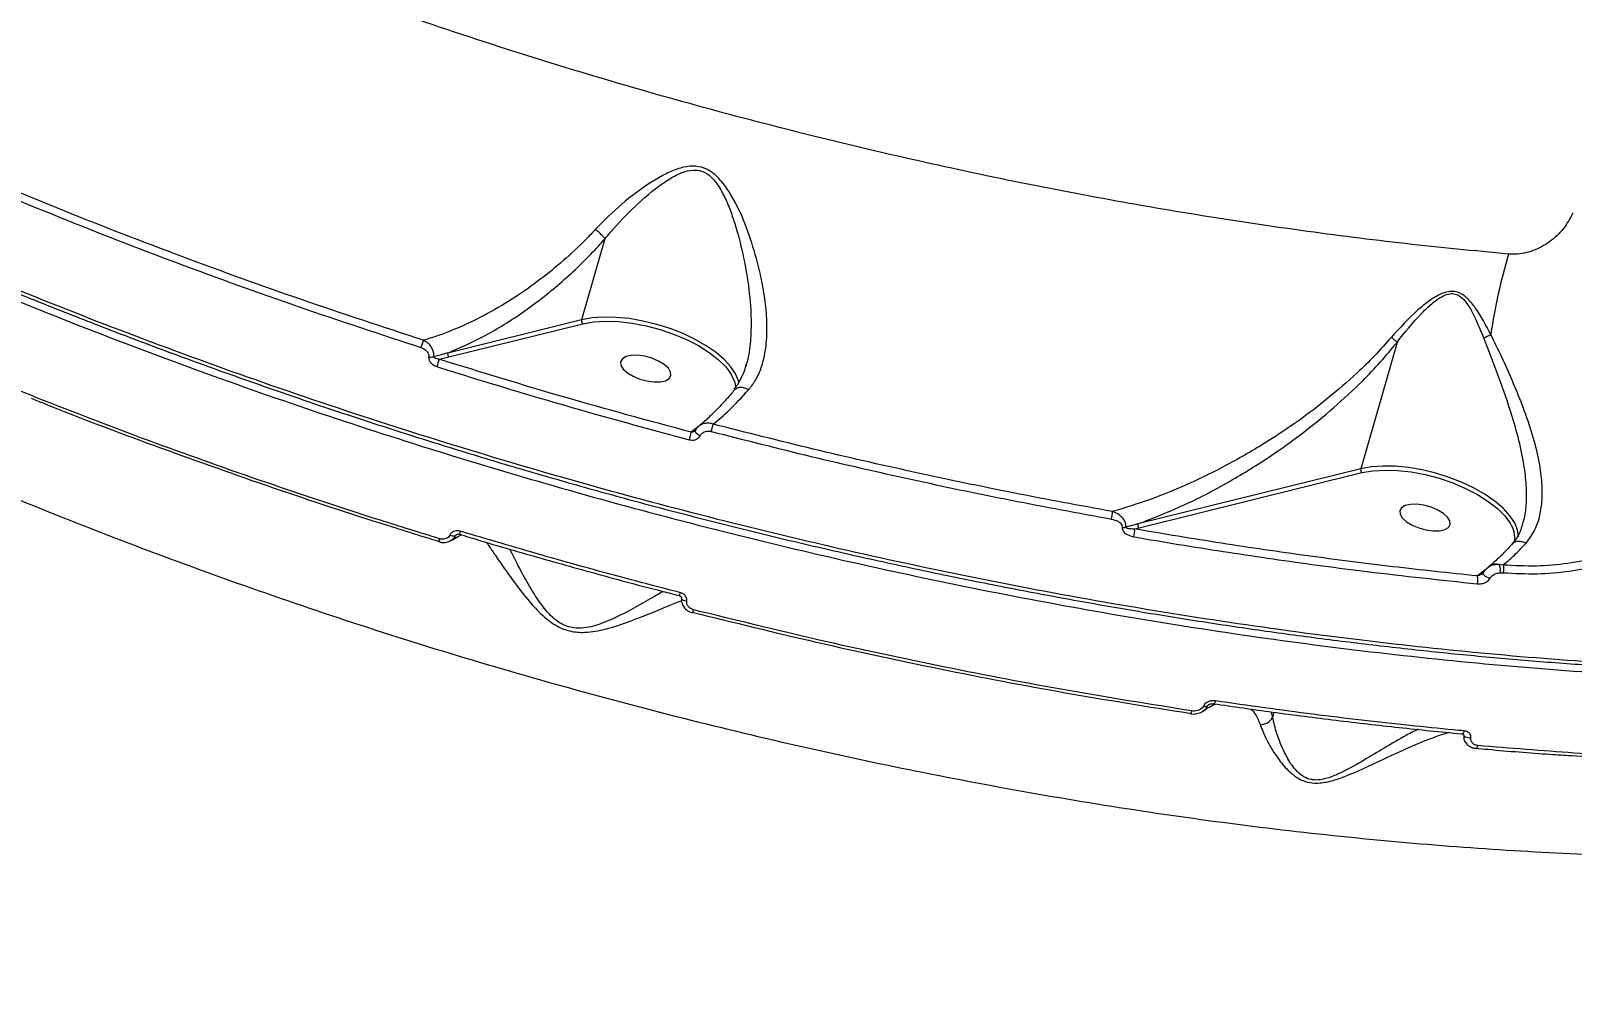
# Model space of a CAD drawing. Header units: millimetres. Extents: x -6879 to 7341, y -8047 to 7187.
# Drawn here: x -1126.1 to -860.5, y 2973.6 to 3138.2 of the extents above; entities that cross this region are included whole.
import ezdxf

# ---------------------------------------------------------------- set-up
doc = ezdxf.new("R2010")
doc.units = ezdxf.units.MM
for name, color, linetype in [('DIKOM_ОБЪЕКТ', 7, 'Continuous'), ('DIKOM_РАЗМЕР_ЗОНА', 7, 'Continuous'), ('DIKOM_РАЗМЕР_ОБЪЕКТА', 7, 'Continuous')]:
    doc.layers.add(name, color=color, linetype=linetype)
doc.styles.add('style1', font='arial.ttf', dxfattribs={"width": 0.8})
doc.dimstyles.new('1-50', dxfattribs={"dimtxt": 300, "dimasz": 200, "dimexe": 100, "dimexo": 0, "dimgap": 100, "dimtad": 0, "dimdec": 0, "dimtxsty": 'style1', "dimcen": 0, "dimclrd": 7, "dimclre": 7, "dimadec": 1, "dimazin": 2, "dimtfac": 1, "dimtdec": 0, "dimtmove": 1, "dimatfit": 3, "dimfxl": 0, "dimlwd": 25, "dimlwe": 18, "dimarcsym": 0})

# ---------------------------------------------------------------- blocks, each defined once
blk = doc.blocks.new('*D20')
at = {"layer": 'Defpoints', "color": 0, "transparency": 16777216}
for p in [(-335.47, 4138.44), (-5198.79, -5966.88), (-1568.13, -5966.88)]:
    blk.add_point(p, dxfattribs=at)
at = {"layer": 'DIKOM_РАЗМЕР_ОБЪЕКТА', "color": 7, "lineweight": 18, "transparency": 16777216}
for p, q in [((-335.47, 4138.44), (-5298.79, 4138.44)), ((-1568.13, -5966.88), (-5298.79, -5966.88))]:
    blk.add_line(p, q, dxfattribs=at)
at = {"layer": 'DIKOM_РАЗМЕР_ОБЪЕКТА', "color": 7, "lineweight": 25, "transparency": 16777216}
for p, q in [((-5198.79, 3938.44), (-5198.79, -81.84)), ((-5198.79, -5766.88), (-5198.79, -1161.62))]:
    blk.add_line(p, q, dxfattribs=at)
at = {"layer": 'DIKOM_РАЗМЕР_ОБЪЕКТА', "color": 7, "transparency": 16777216}
for points in [[(-5232.12, 3938.44), (-5165.46, 3938.44), (-5198.79, 4138.44)], [(-5232.12, -5766.88), (-5165.46, -5766.88), (-5198.79, -5966.88)]]:
    blk.add_solid(points, dxfattribs=at)
at = {"layer": 'DIKOM_РАЗМЕР_ОБЪЕКТА', "color": 0, "transparency": 16777216, "insert": (-5198.79, -621.73), "char_height": 300, "attachment_point": 5, "rotation": 90, "style": 'style1'}
blk.add_mtext('10100', dxfattribs=at)
blk = doc.blocks.new('*D19')
at = {"layer": 'Defpoints', "color": 0, "transparency": 16777216}
for p in [(5624.04, 6094.27), (-4435.35, 2864.29), (5624.04, -2640.11)]:
    blk.add_point(p, dxfattribs=at)
at = {"layer": 'DIKOM_РАЗМЕР_ОБЪЕКТА', "color": 7, "lineweight": 18, "transparency": 16777216}
for p, q in [((-4435.35, 2864.29), (-4435.35, 6194.27)), ((5624.04, -2640.11), (5624.04, 6194.27))]:
    blk.add_line(p, q, dxfattribs=at)
at = {"layer": 'DIKOM_РАЗМЕР_ОБЪЕКТА', "color": 7, "lineweight": 25, "transparency": 16777216}
for p, q in [((-4235.35, 6094.27), (2113.67, 6094.27)), ((5424.04, 6094.27), (3193.46, 6094.27))]:
    blk.add_line(p, q, dxfattribs=at)
at = {"layer": 'DIKOM_РАЗМЕР_ОБЪЕКТА', "color": 7, "transparency": 16777216}
for points in [[(-4235.35, 6127.6), (-4235.35, 6060.94), (-4435.35, 6094.27)], [(5424.04, 6127.6), (5424.04, 6060.94), (5624.04, 6094.27)]]:
    blk.add_solid(points, dxfattribs=at)
at = {"layer": 'DIKOM_РАЗМЕР_ОБЪЕКТА', "color": 0, "transparency": 16777216, "insert": (2653.56, 6094.27), "char_height": 300, "attachment_point": 5, "style": 'style1'}
blk.add_mtext('10100', dxfattribs=at)
blk = doc.blocks.new('*D18')
at = {"layer": 'Defpoints', "color": 0, "transparency": 16777216}
for p in [(-342.29, 5666.7), (-6681.79, -8047.27), (-1651.48, -8047.27)]:
    blk.add_point(p, dxfattribs=at)
at = {"layer": 'DIKOM_РАЗМЕР_ЗОНА', "color": 7, "lineweight": 18, "transparency": 16777216}
for p, q in [((-342.29, 5666.7), (-6781.79, 5666.7)), ((-1651.48, -8047.27), (-6781.79, -8047.27))]:
    blk.add_line(p, q, dxfattribs=at)
at = {"layer": 'DIKOM_РАЗМЕР_ЗОНА', "color": 7, "lineweight": 25, "transparency": 16777216}
for p, q in [((-6681.79, 5466.7), (-6681.79, -340.84)), ((-6681.79, -7847.27), (-6681.79, -1420.62))]:
    blk.add_line(p, q, dxfattribs=at)
at = {"layer": 'DIKOM_РАЗМЕР_ЗОНА', "color": 7, "transparency": 16777216}
for points in [[(-6715.12, 5466.7), (-6648.46, 5466.7), (-6681.79, 5666.7)], [(-6715.12, -7847.27), (-6648.46, -7847.27), (-6681.79, -8047.27)]]:
    blk.add_solid(points, dxfattribs=at)
at = {"layer": 'DIKOM_РАЗМЕР_ЗОНА', "color": 0, "transparency": 16777216, "insert": (-6681.79, -880.73), "char_height": 300, "attachment_point": 5, "rotation": 90, "style": 'style1'}
blk.add_mtext('13700', dxfattribs=at)
blk = doc.blocks.new('*D17')
at = {"layer": 'Defpoints', "color": 0, "transparency": 16777216}
for p in [(-5935.35, 6990.27), (-5935.35, 998.27), (7340.79, -2830.86)]:
    blk.add_point(p, dxfattribs=at)
at = {"layer": 'DIKOM_РАЗМЕР_ЗОНА', "color": 7, "lineweight": 18, "transparency": 16777216}
for p, q in [((-5935.35, 998.27), (-5935.35, 7090.27)), ((7340.79, -2830.86), (7340.79, 7090.27))]:
    blk.add_line(p, q, dxfattribs=at)
at = {"layer": 'DIKOM_РАЗМЕР_ЗОНА', "color": 7, "lineweight": 25, "transparency": 16777216}
for p, q in [((-5735.35, 6990.27), (2016.67, 6990.27)), ((7140.79, 6990.27), (3096.46, 6990.27))]:
    blk.add_line(p, q, dxfattribs=at)
at = {"layer": 'DIKOM_РАЗМЕР_ЗОНА', "color": 7, "transparency": 16777216}
for points in [[(-5735.35, 7023.6), (-5735.35, 6956.94), (-5935.35, 6990.27)], [(7140.79, 7023.6), (7140.79, 6956.94), (7340.79, 6990.27)]]:
    blk.add_solid(points, dxfattribs=at)
at = {"layer": 'DIKOM_РАЗМЕР_ЗОНА', "color": 0, "transparency": 16777216, "insert": (2556.56, 6990.27), "char_height": 300, "attachment_point": 5, "style": 'style1'}
blk.add_mtext('13300', dxfattribs=at)

msp = doc.modelspace()

# ---------------------------------------------------------------- linework, layer by layer
at = {"layer": 'DIKOM_ОБЪЕКТ', "color": 7, "linetype": 'Continuous', "lineweight": 15}
for p, q in [((-1027.16, 3102.33), (-1031.17, 3088.41)), ((-1031.17, 3088.41), (-1054.24, 3082.68)), ((-1054.03, 3082.01), (-1030.95, 3087.73)), ((-890.65, 3084.5), (-896.91, 3062.74)), ((-1055.69, 3081.6), (-1054.03, 3082.01)), ((-1002.73, 3080.86), (-1002.88, 3080.29)), ((-1011, 3070.01), (-1012.29, 3069.04)), ((-896.91, 3062.74), (-935.32, 3053.22)), ((-935.1, 3052.54), (-896.7, 3062.07)), ((-935.87, 3052.36), (-935.1, 3052.54)), ((-875.79, 3045.05), (-876.81, 3044.27)), ((-875.41, 3045.33), (-875.79, 3045.05)), ((-874.79, 3045.89), (-874.74, 3045.93)), ((-872.33, 3046.15), (-873.04, 3046.24)), ((-872.84, 3044.83), (-872.34, 3044.83)), ((-912.06, 3019.92), (-912.36, 3020.84)), ((-912.06, 3019.92), (-911.82, 3020.77))]:
    msp.add_line(p, q, dxfattribs=at)
at = {"layer": 'DIKOM_ОБЪЕКТ', "color": 7, "linetype": 'Continuous', "lineweight": 15, "flags": 128}
for points in [[(-1004.08, 3077.63), (-1004.14, 3077.86), (-1004.62, 3079.07), (-1005.44, 3080.31), (-1006.58, 3081.56), (-1008, 3082.77), (-1009.69, 3083.94), (-1011.6, 3085.03), (-1013.69, 3086.02), (-1015.92, 3086.89), (-1018.23, 3087.62), (-1020.59, 3088.19), (-1022.93, 3088.6), (-1025.2, 3088.82), (-1027.37, 3088.87), (-1029.37, 3088.73), (-1031.17, 3088.41)], [(-1030.95, 3087.73), (-1029.1, 3088.06), (-1027.04, 3088.18), (-1024.8, 3088.11), (-1022.46, 3087.85), (-1020.06, 3087.39), (-1017.65, 3086.75), (-1015.31, 3085.95), (-1013.08, 3085.01), (-1011.03, 3083.95), (-1009.19, 3082.78), (-1007.61, 3081.56), (-1006.34, 3080.29), (-1005.4, 3079.02), (-1005.37, 3078.97)], [(-1024.44, 3081.18), (-1024.39, 3080.57), (-1023.99, 3079.92), (-1023.28, 3079.27), (-1022.31, 3078.68), (-1021.16, 3078.2), (-1019.92, 3077.86), (-1018.7, 3077.69), (-1017.6, 3077.71), (-1016.69, 3077.91), (-1016.07, 3078.28), (-1015.77, 3078.79), (-1015.82, 3079.4), (-1016.21, 3080.05), (-1016.93, 3080.7), (-1017.9, 3081.29), (-1019.05, 3081.77), (-1020.28, 3082.11), (-1021.5, 3082.28), (-1022.61, 3082.26), (-1023.51, 3082.06), (-1024.14, 3081.68), (-1024.44, 3081.18)], [(-1005.37, 3078.97), (-1004.82, 3077.77), (-1004.61, 3076.71)], [(-1010.74, 3068.43), (-1010.96, 3068.54), (-1011.16, 3068.66), (-1011.34, 3068.8), (-1011.47, 3068.94), (-1011.56, 3069.08), (-1011.59, 3069.21), (-1011.57, 3069.32), (-1011.57, 3069.32)], [(-869.74, 3051), (-869.74, 3051.04), (-869.88, 3052.2), (-870.37, 3053.41), (-871.19, 3054.65), (-872.33, 3055.89), (-873.75, 3057.11), (-875.44, 3058.28), (-877.35, 3059.37), (-879.44, 3060.36), (-881.66, 3061.23), (-883.98, 3061.96), (-886.33, 3062.53), (-888.67, 3062.93), (-890.95, 3063.16), (-893.11, 3063.2), (-895.12, 3063.06), (-896.91, 3062.74)], [(-896.7, 3062.07), (-894.85, 3062.4), (-892.78, 3062.52), (-890.55, 3062.45), (-888.21, 3062.19), (-885.8, 3061.73), (-883.4, 3061.09), (-881.06, 3060.29), (-878.83, 3059.35), (-876.77, 3058.28), (-874.94, 3057.12), (-873.36, 3055.9), (-872.09, 3054.63), (-871.15, 3053.36), (-871.12, 3053.3)], [(-890.19, 3055.52), (-890.14, 3054.91), (-889.74, 3054.26), (-889.03, 3053.61), (-888.06, 3053.02), (-886.91, 3052.54), (-885.67, 3052.2), (-884.45, 3052.03), (-883.34, 3052.05), (-882.44, 3052.25), (-881.81, 3052.62), (-881.51, 3053.13), (-881.56, 3053.74), (-881.96, 3054.39), (-882.67, 3055.03), (-883.65, 3055.62), (-884.79, 3056.11), (-886.03, 3056.45), (-887.25, 3056.61), (-888.36, 3056.6), (-889.26, 3056.39), (-889.89, 3056.02), (-890.19, 3055.52)], [(-1055.77, 3050.14), (-1055.77, 3050.14), (-1055.76, 3050.16)], [(-875.81, 3044.75), (-875.81, 3044.77), (-875.8, 3044.79)], [(-874.65, 3043.83), (-874.91, 3043.92), (-875.17, 3044.04), (-875.4, 3044.19), (-875.6, 3044.34), (-875.74, 3044.5), (-875.81, 3044.65), (-875.81, 3044.75)], [(-1013.02, 3039.92), (-1013.22, 3039.95), (-1013.41, 3040), (-1013.58, 3040.06), (-1013.72, 3040.14), (-1013.83, 3040.23), (-1013.91, 3040.32), (-1013.95, 3040.42), (-1013.95, 3040.51)], [(-1012.08, 3037.93), (-1012.09, 3037.93), (-1012.09, 3037.95)], [(-921.95, 3022.73), (-922, 3022.58), (-922.06, 3022.44), (-922.12, 3022.34), (-922.17, 3022.27), (-922.23, 3022.24), (-922.26, 3022.24)], [(-926.29, 3020.52), (-926.31, 3020.52), (-926.35, 3020.55), (-926.38, 3020.62)], [(-926, 3021.01), (-926.05, 3020.86), (-926.1, 3020.73), (-926.15, 3020.63), (-926.21, 3020.56), (-926.26, 3020.52), (-926.29, 3020.52)], [(-879.1, 3017.57), (-879.15, 3017.41), (-879.21, 3017.28), (-879.28, 3017.18), (-879.35, 3017.11), (-879.42, 3017.08), (-879.45, 3017.08)], [(-877.92, 3016.33), (-878.16, 3016.33), (-878.4, 3016.36), (-878.63, 3016.42), (-878.83, 3016.51), (-878.99, 3016.61), (-879.11, 3016.73), (-879.17, 3016.85), (-879.17, 3016.97)], [(-876.71, 3015.05), (-876.76, 3014.9), (-876.82, 3014.77), (-876.88, 3014.67), (-876.95, 3014.6), (-877.01, 3014.56), (-877.06, 3014.56)], [(-877.06, 3014.56), (-877.08, 3014.56), (-877.08, 3014.56)]]:
    msp.add_lwpolyline(points, dxfattribs=at)
at = {"layer": 'DIKOM_ОБЪЕКТ', "color": 7, "linetype": 'Continuous', "lineweight": 15}
for centre, radius, start, end in [((-775.74, 3071.25), 99.83, 163.4233, 171.5667), ((-1030.55, 3088.24), 0.644, 164.774, 231.1359), ((-1046.92, 3080.28), 12.39, 158.2346, 164.2863), ((-878.29, 3092.71), 7.82, 288.9137, 299.1109), ((-1057.13, 3083.84), 1.86, 258.0741, 285.5868), ((-1042.96, 3076.64), 13.66, 158.6718, 164.3013), ((-1053.62, 3082.51), 0.644, 164.7735, 231.1379), ((-1022.63, 3073.19), 14.39, 343.7062, 348.9149), ((-1027.51, 3072.12), 15.54, 343.6074, 348.5631), ((-896.29, 3062.58), 0.644, 164.774, 231.1359), ((-943.47, 3055.16), 3.78, 343.0531, 3.0233), ((-1048.48, 3050.78), 3.79, 161.5519, 169.8186), ((-937.89, 3054.11), 1.52, 265.9109, 288.6943), ((-939.26, 3052.03), 3.41, 342.5427, 5.4546), ((-934.7, 3053.05), 0.644, 164.774, 231.1359), ((-874.76, 3050.84), 4.4, 350.6422, 34.1648), ((-1052.45, 3049.6), 3.37, 161.3922, 170.6554), ((-1053.29, 3052.3), 1.14, 239.2727, 290.9702), ((-878.95, 3043.59), 2.24, 342.1653, 17.715), ((-873.59, 3044.43), 1.89, 73.3444, 127.431), ((-875.75, 3045.12), 2.93, 354.3048, 22.4934), ((-874.58, 3045.51), 2.34, 343.1093, 15.8979), ((-1015.83, 3041.7), 1.72, 330.9206, 349.3006), ((-1013.61, 3038.78), 1.75, 330.8767, 348.9036), ((-923.68, 3022.71), 0.923, 248.2054, 291.8394)]:
    msp.add_arc(centre, radius, start, end, dxfattribs=at)
for points, knots in [([(-871.42, 3099.73), (-877.34, 3100.29), (-889.18, 3101.43), (-907.2, 3103.72), (-925.33, 3106.44), (-943.82, 3109.67), (-962.61, 3113.4), (-981.67, 3117.67), (-1000.69, 3122.39), (-1020.26, 3127.73), (-1040.31, 3133.75), (-1060.8, 3140.48), (-1081.02, 3147.71), (-1100.88, 3155.39), (-1120.29, 3163.5), (-1139.17, 3172.01), (-1157.47, 3180.89), (-1175.17, 3190.14), (-1192.25, 3199.73), (-1208.62, 3209.6), (-1224.22, 3219.73), (-1238.96, 3230.06), (-1252.82, 3240.58), (-1265.78, 3251.27), (-1277.83, 3262.11), (-1288.91, 3273.04), (-1298.97, 3284.01), (-1308.13, 3295.2), (-1316.29, 3306.57), (-1323.38, 3318.09), (-1329.24, 3329.54), (-1333.79, 3340.85), (-1337.16, 3352.02), (-1338.3, 3359.28), (-1338.87, 3362.9)], [0, 0, 0, 0, 0.027767, 0.055566, 0.083366, 0.111132, 0.140037, 0.16898, 0.197923, 0.226828, 0.258637, 0.290548, 0.32251, 0.354472, 0.386382, 0.418192, 0.449895, 0.4817, 0.513556, 0.545411, 0.577215, 0.608919, 0.640548, 0.672276, 0.704055, 0.735834, 0.767563, 0.799191, 0.832594, 0.866027, 0.89943, 0.932943, 0.966486, 1, 1, 1, 1]), ([(-1390.64, 3323.44), (-1390.5, 3322.24), (-1390.15, 3319.22), (-1389.25, 3314.32), (-1387.97, 3308.73), (-1386.37, 3303.1), (-1384.46, 3297.4), (-1382.25, 3291.65), (-1379.73, 3285.84), (-1376.91, 3279.98), (-1373.78, 3274.08), (-1370.37, 3268.17), (-1366.68, 3262.26), (-1362.72, 3256.37), (-1358.49, 3250.48), (-1353.98, 3244.59), (-1349.19, 3238.71), (-1344.12, 3232.83), (-1338.78, 3226.95), (-1333.16, 3221.07), (-1327.25, 3215.18), (-1321.06, 3209.29), (-1314.61, 3203.41), (-1307.91, 3197.56), (-1301, 3191.78), (-1293.88, 3186.05), (-1286.54, 3180.39), (-1279, 3174.79), (-1271.24, 3169.24), (-1263.26, 3163.75), (-1255.06, 3158.31), (-1246.65, 3152.92), (-1238, 3147.58), (-1229.13, 3142.29), (-1220.05, 3137.06), (-1210.79, 3131.91), (-1201.39, 3126.85), (-1191.87, 3121.91), (-1182.22, 3117.08), (-1172.45, 3112.35), (-1162.55, 3107.72), (-1152.52, 3103.2), (-1142.35, 3098.77), (-1132.04, 3094.45), (-1121.59, 3090.23), (-1111, 3086.1), (-1100.27, 3082.07), (-1089.44, 3078.17), (-1078.56, 3074.39), (-1067.65, 3070.75), (-1056.72, 3067.26), (-1045.77, 3063.91), (-1034.78, 3060.7), (-1023.76, 3057.63), (-1012.71, 3054.69), (-1001.62, 3051.89), (-990.48, 3049.23), (-979.3, 3046.7), (-968.08, 3044.31), (-956.84, 3042.06), (-945.64, 3039.97), (-934.51, 3038.03), (-923.46, 3036.26), (-912.5, 3034.65), (-901.6, 3033.2), (-890.78, 3031.9), (-880.03, 3030.77), (-869.34, 3029.79), (-858.71, 3028.97), (-848.14, 3028.31), (-837.63, 3027.81), (-827.89, 3027.48), (-821.72, 3027.39), (-818.98, 3027.34)], [0, 0, 0, 0, 0.009264, 0.023336, 0.037414, 0.051507, 0.065631, 0.079803, 0.094036, 0.108346, 0.122702, 0.137003, 0.151234, 0.165412, 0.179551, 0.193669, 0.20778, 0.221898, 0.236038, 0.250212, 0.26444, 0.278734, 0.293092, 0.307428, 0.321679, 0.33587, 0.350016, 0.364133, 0.378239, 0.392348, 0.406473, 0.420628, 0.43483, 0.449095, 0.463434, 0.477775, 0.492042, 0.506244, 0.520396, 0.534516, 0.548618, 0.56272, 0.576833, 0.590973, 0.605155, 0.619396, 0.63371, 0.648053, 0.662341, 0.676558, 0.690722, 0.704848, 0.718952, 0.733051, 0.747159, 0.761288, 0.775455, 0.789675, 0.803965, 0.818311, 0.832628, 0.846866, 0.861045, 0.875182, 0.889293, 0.903393, 0.9175, 0.931623, 0.945779, 0.959983, 0.974254, 0.988595, 1, 1, 1, 1]), ([(-818.57, 3027.82), (-822.64, 3027.9), (-833.6, 3028.1), (-851.86, 3028.97), (-873.39, 3030.6), (-895.48, 3032.92), (-918.06, 3035.92), (-941.06, 3039.63), (-964, 3043.95), (-986.77, 3048.87), (-1009.32, 3054.33), (-1032.02, 3060.43), (-1054.78, 3067.17), (-1077.52, 3074.54), (-1099.76, 3082.39), (-1121.41, 3090.67), (-1142.44, 3099.33), (-1163.18, 3108.53), (-1183.55, 3118.24), (-1203.47, 3128.45), (-1222.5, 3138.94), (-1240.59, 3149.65), (-1257.72, 3160.54), (-1274.18, 3171.8), (-1289.86, 3183.39), (-1304.71, 3195.29), (-1318.39, 3207.23), (-1330.87, 3219.16), (-1342.18, 3231.06), (-1352.49, 3243.11), (-1361.73, 3255.27), (-1369.83, 3267.51), (-1376.32, 3279.05), (-1381.4, 3289.86), (-1385.29, 3299.95), (-1388.19, 3309.93), (-1389.93, 3317.87), (-1390.37, 3322.41), (-1390.49, 3323.73)], [0, 0, 0, 0, 0.016921, 0.045587, 0.074275, 0.10294, 0.132439, 0.161961, 0.191459, 0.220124, 0.248812, 0.277478, 0.306976, 0.336498, 0.365997, 0.394662, 0.42335, 0.452016, 0.481514, 0.511036, 0.540534, 0.5692, 0.597888, 0.626553, 0.656052, 0.685574, 0.715072, 0.743738, 0.772425, 0.801091, 0.830589, 0.860111, 0.88961, 0.914559, 0.939537, 0.964515, 0.98973, 1, 1, 1, 1]), ([(-1379.15, 3282.38), (-1378.02, 3280.07), (-1374.95, 3273.85), (-1368.96, 3263.63), (-1360.91, 3251.73), (-1351.6, 3239.68), (-1341.03, 3227.52), (-1329.21, 3215.28), (-1316.39, 3203.25), (-1302.64, 3191.45), (-1288.06, 3179.92), (-1272.39, 3168.47), (-1255.66, 3157.14), (-1237.89, 3145.97), (-1219.47, 3135.22), (-1200.49, 3124.9), (-1181.02, 3115.04), (-1160.77, 3105.48), (-1139.75, 3096.26), (-1118.04, 3087.42), (-1096.35, 3079.25), (-1074.8, 3071.75), (-1053.47, 3064.91), (-1031.75, 3058.5), (-1009.69, 3052.58), (-987.37, 3047.18), (-964.96, 3042.34), (-942.54, 3038.09), (-920.17, 3034.45), (-897.78, 3031.42), (-875.46, 3029.03), (-853.28, 3027.3), (-831.73, 3026.28), (-810.87, 3025.94), (-790.74, 3026.27), (-771.02, 3027.27), (-751.79, 3028.96), (-733.15, 3031.37), (-716.49, 3034.2), (-706.4, 3036.47), (-701.93, 3037.47)], [0, 0, 0, 0, 0.015652, 0.042167, 0.068704, 0.09522, 0.122506, 0.149814, 0.1771, 0.203616, 0.230153, 0.256669, 0.283955, 0.311263, 0.338549, 0.365065, 0.391602, 0.418118, 0.445404, 0.472712, 0.499999, 0.52556, 0.551139, 0.576701, 0.602949, 0.629218, 0.655466, 0.681983, 0.708519, 0.735035, 0.762321, 0.78963, 0.816916, 0.843432, 0.869969, 0.896485, 0.923771, 0.951079, 0.978365, 1, 1, 1, 1]), ([(-1336.75, 3200.23), (-1333.9, 3196.57), (-1328.17, 3189.23), (-1318.24, 3178.22), (-1307.36, 3167.25), (-1295.5, 3156.35), (-1282.72, 3145.58), (-1269.07, 3134.98), (-1254.53, 3124.56), (-1239.16, 3114.35), (-1223.01, 3104.36), (-1206.15, 3094.65), (-1188.67, 3085.26), (-1170.61, 3076.22), (-1151.98, 3067.55), (-1132.84, 3059.26), (-1113.24, 3051.38), (-1093.28, 3043.93), (-1073.05, 3036.95), (-1052.61, 3030.47), (-1031.98, 3024.51), (-1011.19, 3019.06), (-990.34, 3014.14), (-969.51, 3009.77), (-948.79, 3005.98), (-928.25, 3002.76), (-907.92, 3000.15), (-887.82, 2998.14), (-868.04, 2996.72), (-848.66, 2995.91), (-829.77, 2995.7), (-812.82, 2996.07), (-797.66, 2996.86), (-788.75, 2997.64), (-784.3, 2998.03)], [0, 0, 0, 0, 0.0315564, 0.0632126, 0.0949195, 0.1266264, 0.1582826, 0.1898393, 0.2213971, 0.2530543, 0.2847621, 0.3164699, 0.348127, 0.3796848, 0.411265, 0.4429441, 0.4746741, 0.5064039, 0.5380836, 0.5696639, 0.601295, 0.6330254, 0.6648062, 0.6965876, 0.7283184, 0.7599498, 0.7916592, 0.8234678, 0.8553268, 0.8871861, 0.9189951, 0.9507051, 0.9753526, 1, 1, 1, 1]), ([(-1058.43, 3084.88), (-1065.4, 3087.16), (-1079.34, 3091.73), (-1099.98, 3099.2), (-1120.42, 3107.08), (-1133.74, 3112.72), (-1140.4, 3115.54)], [0, 0, 0, 0, 0.248597, 0.497193, 0.748597, 1, 1, 1, 1]), ([(-1141.01, 3114.37), (-1134.41, 3111.57), (-1121.2, 3105.99), (-1100.81, 3098.11), (-1080.04, 3090.58), (-1065.92, 3085.96), (-1058.85, 3083.64)], [0, 0, 0, 0, 0.248597, 0.497192, 0.748596, 1, 1, 1, 1]), ([(-1002.36, 3076.37), (-1001.94, 3076.91), (-1001.06, 3078.05), (-1000.15, 3080.16), (-999.45, 3082.87), (-999.15, 3086.19), (-999.33, 3090.54), (-1000.11, 3095.54), (-1001.57, 3100.96), (-1003.41, 3106.22), (-1005.54, 3110.39), (-1007.7, 3113.11), (-1009.57, 3114.45), (-1011.52, 3114.98), (-1013.66, 3114.75), (-1015.8, 3114), (-1019.04, 3112.31), (-1023.11, 3109.44), (-1026.6, 3106.25), (-1028.39, 3104.38), (-1028.76, 3103.99)], [0, 0, 0, 0, 0.039972, 0.083837, 0.127732, 0.188933, 0.25023, 0.335038, 0.419981, 0.502436, 0.584611, 0.629743, 0.658083, 0.686911, 0.717998, 0.753284, 0.788721, 0.882241, 0.97587, 1, 1, 1, 1]), ([(-1027.16, 3102.33), (-1027.16, 3102.34), (-1026.83, 3102.74), (-1025.18, 3104.67), (-1022, 3108.03), (-1018.35, 3111.18), (-1015.39, 3113.09), (-1013.5, 3113.98), (-1011.68, 3114.32), (-1010.5, 3114.06), (-1009.5, 3113.58), (-1008.25, 3112.55), (-1006.97, 3110.55), (-1005.85, 3108.13), (-1004.66, 3104.79), (-1003.47, 3100.41), (-1002.45, 3094.96), (-1001.94, 3089.98), (-1001.96, 3085.62), (-1002.22, 3082.73), (-1002.63, 3081.23), (-1002.73, 3080.86)], [0, 0, 0, 0, 0.000099, 0.027595, 0.133007, 0.240722, 0.279051, 0.318085, 0.350202, 0.373849, 0.379257, 0.408439, 0.457166, 0.50316, 0.549212, 0.64353, 0.739756, 0.838076, 0.906772, 0.9771, 1, 1, 1, 1]), ([(-860.36, 3106.81), (-860.85, 3105.88), (-861.81, 3104.04), (-864.25, 3101.76), (-867.14, 3100.19), (-869.66, 3099.64), (-871.04, 3099.71), (-871.42, 3099.73)], [0, 0, 0, 0, 0.238526, 0.471339, 0.696798, 0.915995, 1, 1, 1, 1]), ([(-1028.76, 3103.99), (-1029.31, 3103.41), (-1031.11, 3101.52), (-1034.3, 3098.55), (-1038.34, 3095.26), (-1042.71, 3092.17), (-1047.37, 3089.38), (-1052.27, 3087.01), (-1055.95, 3085.61), (-1057.98, 3085.01), (-1058.43, 3084.88)], [0, 0, 0, 0, 0.060119, 0.1962353, 0.3328191, 0.4690624, 0.6303291, 0.7921172, 0.9534359, 1, 1, 1, 1]), ([(-1054.24, 3082.68), (-1052.1, 3083.61), (-1048.85, 3085.01), (-1044.44, 3087.6), (-1040.13, 3090.44), (-1035.89, 3093.73), (-1031.83, 3097.42), (-1029.24, 3100.02), (-1027.72, 3101.71), (-1027.16, 3102.33)], [0, 0, 0, 0, 0.235542, 0.356034, 0.476527, 0.701654, 0.817294, 0.932917, 1, 1, 1, 1]), ([(-1027.16, 3102.33), (-1027.27, 3102.48), (-1027.49, 3102.77), (-1028.03, 3103.33), (-1028.48, 3103.75), (-1028.72, 3103.96), (-1028.76, 3103.99)], [0, 0, 0, 0, 0.315746, 0.631494, 0.943767, 1, 1, 1, 1]), ([(-1027.16, 3102.33), (-1027.16, 3102.33), (-1027.16, 3102.33), (-1027.16, 3102.33), (-1027.16, 3102.33), (-1027.16, 3102.33)], [0, 0, 0, 0, 0.4369929, 0.7944723, 1, 1, 1, 1]), ([(-874.49, 3085.89), (-875.33, 3087.47), (-876.49, 3089.66), (-878.31, 3091.95), (-879.51, 3092.93), (-880.71, 3093.33), (-881.95, 3093.29), (-883.53, 3092.71), (-885.28, 3091.6), (-888.17, 3089.21), (-890.16, 3087.02), (-891.63, 3085.41)], [0, 0, 0, 0, 0.231116, 0.319666, 0.391405, 0.436692, 0.482215, 0.545661, 0.639712, 0.734233, 1, 1, 1, 1]), ([(-890.65, 3084.51), (-890.65, 3084.51), (-889.35, 3086.23), (-887.5, 3088.48), (-884.9, 3091.03), (-883.34, 3092.22), (-881.93, 3092.88), (-880.82, 3092.95), (-879.78, 3092.54), (-878.79, 3091.53), (-877.31, 3089.16), (-876.41, 3086.94), (-875.76, 3085.32)], [0, 0, 0, 0, 0.000319, 0.274214, 0.369142, 0.463539, 0.523544, 0.56486, 0.606187, 0.674726, 0.763018, 1, 1, 1, 1]), ([(-1056.63, 3082.05), (-1056.63, 3082.1), (-1056.6, 3082.35), (-1056.65, 3082.86), (-1056.94, 3083.59), (-1057.48, 3084.29), (-1058.04, 3084.69), (-1058.38, 3084.85), (-1058.43, 3084.88)], [0, 0, 0, 0, 0.0395081, 0.2326528, 0.4437652, 0.6867443, 0.9479768, 1, 1, 1, 1]), ([(-891.63, 3085.41), (-892.59, 3084.33), (-894.49, 3082.17), (-898.14, 3078.61), (-902.54, 3074.79), (-907.7, 3070.89), (-913.53, 3067.01), (-919.86, 3063.35), (-926.64, 3060.04), (-933.24, 3057.32), (-937.54, 3056.02), (-939.69, 3055.36)], [0, 0, 0, 0, 0.066132, 0.132301, 0.238335, 0.344732, 0.450975, 0.593955, 0.729221, 0.864722, 1, 1, 1, 1]), ([(-935.32, 3053.22), (-932.63, 3054.26), (-927.24, 3056.36), (-919.4, 3060.5), (-912.54, 3064.79), (-906.72, 3068.97), (-901.56, 3073.16), (-897.16, 3077.25), (-893.51, 3081.05), (-891.61, 3083.35), (-890.65, 3084.5)], [0, 0, 0, 0, 0.180142, 0.360268, 0.513483, 0.627816, 0.742322, 0.85643, 0.928235, 1, 1, 1, 1]), ([(-890.65, 3084.51), (-890.78, 3084.63), (-891.02, 3084.87), (-891.4, 3085.2), (-891.6, 3085.38), (-891.63, 3085.41)], [0, 0, 0, 0, 0.499466, 0.920627, 1, 1, 1, 1]), ([(-890.65, 3084.5), (-890.65, 3084.5), (-890.65, 3084.5), (-890.65, 3084.5), (-890.65, 3084.51), (-890.65, 3084.51)], [0, 0, 0, 0, 0.387917, 0.784163, 1, 1, 1, 1]), ([(-875.76, 3085.32), (-874.99, 3083.34), (-873.42, 3079.33), (-871.39, 3073.62), (-869.86, 3068.42), (-868.91, 3064.2), (-868.4, 3060.3), (-868.36, 3057.07), (-868.59, 3054.65), (-868.96, 3053.51), (-869.08, 3053.15)], [0, 0, 0, 0, 0.190354, 0.385614, 0.518395, 0.654169, 0.761258, 0.871, 0.959486, 1, 1, 1, 1]), ([(-868.42, 3049.92), (-867.79, 3050.77), (-866.69, 3052.26), (-865.9, 3055.01), (-865.55, 3057.88), (-865.68, 3061.16), (-866.31, 3065.03), (-867.45, 3069.26), (-869.01, 3073.67), (-870.76, 3077.92), (-872.61, 3081.99), (-873.86, 3084.59), (-874.49, 3085.89)], [0, 0, 0, 0, 0.104489, 0.183383, 0.262338, 0.355836, 0.449421, 0.563193, 0.677079, 0.784507, 0.892407, 1, 1, 1, 1]), ([(-1055.64, 3050.67), (-1059.04, 3051.73), (-1068.99, 3054.81), (-1085.36, 3060.24), (-1104.67, 3067.1), (-1123.79, 3074.37), (-1136.29, 3079.54), (-1142.54, 3082.12)], [0, 0, 0, 0, 0.114453, 0.334763, 0.555074, 0.777536, 1, 1, 1, 1]), ([(-1058.85, 3083.64), (-1058.61, 3083.54), (-1058.2, 3083.37), (-1057.76, 3082.93), (-1057.54, 3082.51), (-1057.5, 3082.2), (-1057.51, 3082.05), (-1057.52, 3082.02)], [0, 0, 0, 0, 0.32767, 0.573889, 0.779607, 0.962774, 1, 1, 1, 1]), ([(-1057.52, 3082.02), (-1057.52, 3081.99), (-1057.53, 3081.83), (-1057.48, 3081.5), (-1057.24, 3081.05), (-1056.78, 3080.61), (-1056.35, 3080.43), (-1056.11, 3080.33)], [0, 0, 0, 0, 0.044065, 0.22455, 0.433768, 0.687547, 1, 1, 1, 1]), ([(-1054.24, 3082.68), (-1054.48, 3082.62), (-1055.27, 3082.4), (-1056.07, 3082.2), (-1056.63, 3082.05)], [0, 0, 0, 0, 0.29127, 1, 1, 1, 1]), ([(-1055.69, 3081.6), (-1055.83, 3081.62), (-1056.08, 3081.65), (-1056.38, 3081.75), (-1056.55, 3081.87), (-1056.61, 3081.96), (-1056.63, 3082.02), (-1056.63, 3082.04), (-1056.63, 3082.05)], [0, 0, 0, 0, 0.369431, 0.644584, 0.837231, 0.927059, 0.971187, 1, 1, 1, 1]), ([(-1012.29, 3069.04), (-1019.55, 3071), (-1034.09, 3074.92), (-1048.48, 3079.38), (-1055.69, 3081.6)], [0, 0, 0, 0, 0.4992749, 1, 1, 1, 1]), ([(-1056.11, 3080.33), (-1055.48, 3080.13), (-1052.3, 3079.13), (-1043.5, 3076.42), (-1029.65, 3072.32), (-1018.29, 3069.27), (-1012.61, 3067.73)], [0, 0, 0, 0, 0.044143, 0.220713, 0.610016, 1, 1, 1, 1]), ([(-1002.78, 3080.87), (-1002.86, 3080.56), (-1003.09, 3079.63), (-1003.72, 3078.27), (-1004.35, 3077.12), (-1004.82, 3076.61), (-1004.91, 3076.5)], [0, 0, 0, 0, 0.1764583, 0.5396487, 0.905799, 1, 1, 1, 1]), ([(-1004.8, 3076.37), (-1004.91, 3076.23), (-1005.64, 3075.34), (-1006.94, 3073.9), (-1008.68, 3072.1), (-1010.03, 3070.84), (-1010.75, 3070.26), (-1010.96, 3070.1)], [0, 0, 0, 0, 0.050992, 0.331366, 0.611298, 0.890368, 1, 1, 1, 1]), ([(-1008.51, 3070.43), (-1007.6, 3071.18), (-1005.61, 3072.83), (-1003.5, 3075.13), (-1002.36, 3076.37)], [0, 0, 0, 0, 0.46049, 1, 1, 1, 1]), ([(-1004.77, 3076.36), (-1004.67, 3076.47), (-1004.44, 3076.7), (-1003.85, 3076.82), (-1003.16, 3076.74), (-1002.65, 3076.53), (-1002.4, 3076.39), (-1002.36, 3076.37)], [0, 0, 0, 0, 0.208425, 0.467008, 0.725585, 0.958219, 1, 1, 1, 1]), ([(-1126.03, 3074.91), (-1125.3, 3074.61), (-1118.38, 3071.77), (-1104.89, 3066.73), (-1085.58, 3059.82), (-1069.12, 3054.37), (-1059.13, 3051.27), (-1055.74, 3050.22)], [0, 0, 0, 0, 0.032171, 0.305643, 0.581785, 0.857926, 1, 1, 1, 1]), ([(-1008.51, 3070.43), (-1008.61, 3070.46), (-1009, 3070.58), (-1009.69, 3070.62), (-1010.43, 3070.45), (-1010.79, 3070.19), (-1010.94, 3070.07)], [0, 0, 0, 0, 0.123799, 0.455452, 0.766437, 1, 1, 1, 1]), ([(-939.69, 3055.36), (-945.39, 3056.41), (-956.79, 3058.51), (-973.99, 3062.12), (-991.25, 3066.05), (-1002.76, 3068.97), (-1008.51, 3070.43)], [0, 0, 0, 0, 0.249098, 0.498201, 0.749099, 1, 1, 1, 1]), ([(-1012.61, 3067.73), (-1012.54, 3067.72), (-1012.3, 3067.66), (-1011.87, 3067.66), (-1011.39, 3067.8), (-1010.98, 3068.06), (-1010.82, 3068.31), (-1010.74, 3068.43)], [0, 0, 0, 0, 0.091902, 0.335562, 0.563111, 0.781457, 1, 1, 1, 1]), ([(-1011.65, 3069.23), (-1011.69, 3069.21), (-1011.78, 3069.14), (-1011.97, 3069.07), (-1012.15, 3069.04), (-1012.26, 3069.04), (-1012.29, 3069.04)], [0, 0, 0, 0, 0.186618, 0.501054, 0.861547, 1, 1, 1, 1]), ([(-1011.57, 3069.31), (-1011.57, 3069.31), (-1011.58, 3069.3), (-1011.59, 3069.27), (-1011.64, 3069.24), (-1011.65, 3069.23)], [0, 0, 0, 0, 0.099587, 0.852569, 1, 1, 1, 1]), ([(-1010.94, 3070.06), (-1011.11, 3069.93), (-1011.37, 3069.73), (-1011.49, 3069.42), (-1011.53, 3069.3)], [0, 0, 0, 0, 0.617497, 1, 1, 1, 1]), ([(-1010.74, 3068.43), (-1010.66, 3068.56), (-1010.5, 3068.82), (-1010.08, 3069.08), (-1009.58, 3069.23), (-1009.14, 3069.23), (-1008.89, 3069.17), (-1008.82, 3069.16)], [0, 0, 0, 0, 0.216904, 0.433486, 0.661918, 0.908095, 1, 1, 1, 1]), ([(-1008.82, 3069.16), (-1003.09, 3067.7), (-991.64, 3064.8), (-974.39, 3060.87), (-957.11, 3057.24), (-945.6, 3055.12), (-939.85, 3054.06)], [0, 0, 0, 0, 0.249099, 0.498199, 0.749098, 1, 1, 1, 1]), ([(-823.54, 3068.08), (-824.73, 3066.7), (-827.11, 3063.93), (-831.2, 3060.14), (-835.62, 3056.67), (-840.36, 3053.62), (-845.36, 3051.02), (-850.54, 3048.91), (-855.85, 3047.35), (-861.23, 3046.34), (-866.76, 3045.84), (-870.43, 3046.04), (-872.33, 3046.15)], [0, 0, 0, 0, 0.09928, 0.198874, 0.298153, 0.397422, 0.497007, 0.596272, 0.695088, 0.794222, 0.893031, 1, 1, 1, 1]), ([(-872.34, 3044.83), (-870.4, 3044.72), (-866.65, 3044.51), (-860.99, 3045.02), (-855.5, 3046.04), (-850.07, 3047.64), (-844.78, 3049.79), (-839.67, 3052.44), (-834.83, 3055.55), (-830.32, 3059.08), (-826.14, 3062.95), (-823.71, 3065.77), (-822.49, 3067.18)], [0, 0, 0, 0, 0.107083, 0.205975, 0.305183, 0.404076, 0.503338, 0.602917, 0.702179, 0.801348, 0.900833, 1, 1, 1, 1]), ([(-937.41, 3052.67), (-937.4, 3052.74), (-937.38, 3052.98), (-937.45, 3053.45), (-937.74, 3054.04), (-938.35, 3054.71), (-939.05, 3055.14), (-939.56, 3055.32), (-939.69, 3055.36)], [0, 0, 0, 0, 0.063545, 0.205931, 0.386735, 0.59383, 0.897723, 1, 1, 1, 1]), ([(-1052.07, 3051.98), (-1052.13, 3051.99), (-1052.36, 3052.05), (-1052.76, 3052.07), (-1053.24, 3051.95), (-1053.64, 3051.7), (-1053.8, 3051.45), (-1053.87, 3051.32)], [0, 0, 0, 0, 0.082606, 0.321677, 0.55125, 0.775611, 1, 1, 1, 1]), ([(-1014.15, 3041.38), (-1014.79, 3041.55), (-1018.01, 3042.38), (-1025.96, 3044.48), (-1037.98, 3047.79), (-1047.37, 3050.58), (-1052.07, 3051.98)], [0, 0, 0, 0, 0.050765, 0.253844, 0.626692, 1, 1, 1, 1]), ([(-939.85, 3054.06), (-939.46, 3053.96), (-938.89, 3053.82), (-938.32, 3053.4), (-938.07, 3053.06), (-937.99, 3052.78), (-938, 3052.64), (-938, 3052.59)], [0, 0, 0, 0, 0.438506, 0.648669, 0.819217, 0.945137, 1, 1, 1, 1]), ([(-938, 3052.59), (-938.01, 3052.54), (-938.02, 3052.39), (-937.93, 3052.09), (-937.65, 3051.72), (-937.03, 3051.27), (-936.41, 3051.11), (-936.01, 3051.01)], [0, 0, 0, 0, 0.055522, 0.178399, 0.349507, 0.572902, 1, 1, 1, 1]), ([(-935.32, 3053.22), (-935.55, 3053.15), (-936.24, 3052.97), (-936.94, 3052.79), (-937.41, 3052.67)], [0, 0, 0, 0, 0.332062, 1, 1, 1, 1]), ([(-935.87, 3052.36), (-936.15, 3052.35), (-936.57, 3052.34), (-937.05, 3052.43), (-937.28, 3052.51), (-937.39, 3052.59), (-937.4, 3052.65), (-937.41, 3052.67)], [0, 0, 0, 0, 0.4939, 0.730797, 0.885428, 0.970027, 1, 1, 1, 1]), ([(-876.81, 3044.27), (-881.66, 3044.78), (-891.35, 3045.8), (-906.07, 3047.7), (-920.9, 3049.84), (-930.88, 3051.52), (-935.87, 3052.36)], [0, 0, 0, 0, 0.249313, 0.498629, 0.749314, 1, 1, 1, 1]), ([(-869.06, 3053.1), (-869.14, 3052.82), (-869.36, 3052.03), (-869.92, 3050.92), (-870.5, 3050.19), (-870.79, 3049.83)], [0, 0, 0, 0, 0.210697, 0.603167, 1, 1, 1, 1]), ([(-1055.77, 3050.18), (-1055.56, 3050.12), (-1055.06, 3049.97), (-1054.27, 3050.05), (-1053.81, 3050.32), (-1053.61, 3050.43)], [0, 0, 0, 0, 0.281364, 0.693558, 1, 1, 1, 1]), ([(-1053.87, 3051.32), (-1053.95, 3051.19), (-1054.1, 3050.94), (-1054.5, 3050.7), (-1054.97, 3050.58), (-1055.36, 3050.6), (-1055.59, 3050.66), (-1055.64, 3050.67)], [0, 0, 0, 0, 0.225615, 0.451308, 0.680134, 0.917607, 1, 1, 1, 1]), ([(-1053.62, 3050.45), (-1053.51, 3050.51), (-1053.19, 3050.69), (-1053.01, 3051.02), (-1052.89, 3051.23)], [0, 0, 0, 0, 0.333792, 1, 1, 1, 1]), ([(-1053.61, 3050.35), (-1053.39, 3050.5), (-1052.75, 3050.93), (-1052.17, 3051.24), (-1051.87, 3051.35), (-1051.86, 3051.35)], [0, 0, 0, 0, 0.350388, 0.98483, 1, 1, 1, 1]), ([(-1052.89, 3051.23), (-1052.85, 3051.26), (-1052.75, 3051.34), (-1052.65, 3051.42), (-1052.58, 3051.47)], [0, 0, 0, 0, 0.338743, 1, 1, 1, 1]), ([(-1052.89, 3051.23), (-1052.86, 3051.27), (-1052.83, 3051.32), (-1052.78, 3051.37), (-1052.76, 3051.38), (-1052.74, 3051.39)], [0, 0, 0, 0, 0.656738, 0.756844, 1, 1, 1, 1]), ([(-1052.75, 3051.39), (-1052.74, 3051.4), (-1052.72, 3051.42), (-1052.63, 3051.46), (-1052.46, 3051.49), (-1052.31, 3051.48), (-1052.23, 3051.45), (-1052.21, 3051.44)], [0, 0, 0, 0, 0.049491, 0.345567, 0.618675, 0.913765, 1, 1, 1, 1]), ([(-1052.2, 3051.46), (-1051.67, 3051.29), (-1047.45, 3049.99), (-1039.5, 3047.69), (-1028.38, 3044.57), (-1019.98, 3042.31), (-1015.29, 3041.12), (-1014.33, 3040.88)], [0, 0, 0, 0, 0.04302, 0.336469, 0.630539, 0.924347, 1, 1, 1, 1]), ([(-1047.54, 3050.05), (-1047.2, 3049.54), (-1046.51, 3048.49), (-1044.91, 3046.18), (-1042.94, 3043.41), (-1040.75, 3040.5), (-1038.69, 3038.17), (-1036.92, 3036.61), (-1035.28, 3035.49), (-1033.1, 3034.64), (-1030.8, 3034.48), (-1028.77, 3034.72), (-1026.12, 3035.31), (-1022.83, 3036.44), (-1019.17, 3037.89), (-1016.08, 3039.16), (-1014.61, 3039.76), (-1013.94, 3040.03)], [0, 0, 0, 0, 0.082813, 0.167851, 0.258252, 0.350477, 0.418261, 0.452695, 0.488098, 0.528271, 0.5748, 0.60842, 0.642834, 0.733994, 0.827711, 0.920772, 1, 1, 1, 1]), ([(-936.01, 3051.01), (-935.37, 3050.9), (-932.16, 3050.34), (-923.82, 3048.96), (-911.04, 3047.02), (-894.48, 3044.79), (-883.14, 3043.58), (-876.82, 3042.91)], [0, 0, 0, 0, 0.032158, 0.160795, 0.418285, 0.675776, 1, 1, 1, 1]), ([(-870.76, 3049.83), (-871.22, 3049.33), (-872.25, 3048.2), (-873.59, 3046.91), (-874.43, 3046.21), (-874.75, 3045.95)], [0, 0, 0, 0, 0.333197, 0.744445, 1, 1, 1, 1]), ([(-872.33, 3046.15), (-871.62, 3046.77), (-870.34, 3047.88), (-869, 3049.3), (-868.42, 3049.92)], [0, 0, 0, 0, 0.562384, 1, 1, 1, 1]), ([(-870.75, 3049.79), (-870.64, 3049.9), (-870.4, 3050.15), (-869.8, 3050.29), (-869.14, 3050.22), (-868.67, 3050.05), (-868.46, 3049.94), (-868.42, 3049.92)], [0, 0, 0, 0, 0.211792, 0.484663, 0.757529, 0.956726, 1, 1, 1, 1]), ([(-1017.14, 3041.59), (-1017.29, 3041.5), (-1018.22, 3040.94), (-1020.48, 3039.66), (-1023.74, 3037.82), (-1026.73, 3036.42), (-1029.13, 3035.6), (-1030.75, 3035.26), (-1032.11, 3035.24), (-1033.4, 3035.47), (-1034.2, 3035.77), (-1035.26, 3036.38), (-1036.25, 3037.16), (-1037.7, 3038.75), (-1039.36, 3041.14), (-1041.11, 3044.14), (-1042.53, 3046.89), (-1043.22, 3048.31), (-1043.5, 3048.88)], [0, 0, 0, 0, 0.0229677, 0.1391493, 0.2517, 0.3639541, 0.4034948, 0.4428832, 0.4822355, 0.4942731, 0.5296977, 0.5381143, 0.5779298, 0.6180191, 0.6990233, 0.8108356, 0.9226981, 1, 1, 1, 1]), ([(-876.82, 3042.91), (-876.75, 3042.9), (-876.43, 3042.88), (-875.88, 3042.94), (-875.29, 3043.18), (-874.88, 3043.48), (-874.73, 3043.72), (-874.65, 3043.83)], [0, 0, 0, 0, 0.084344, 0.402615, 0.651835, 0.825472, 1, 1, 1, 1]), ([(-875.92, 3044.66), (-875.95, 3044.64), (-876.08, 3044.54), (-876.35, 3044.42), (-876.61, 3044.32), (-876.78, 3044.28), (-876.81, 3044.27)], [0, 0, 0, 0, 0.095669, 0.4179696, 0.8758428, 1, 1, 1, 1]), ([(-875.8, 3044.78), (-875.8, 3044.79), (-875.8, 3044.79), (-875.81, 3044.78), (-875.83, 3044.74), (-875.87, 3044.7), (-875.9, 3044.67), (-875.92, 3044.66)], [0, 0, 0, 0, 0.191092, 0.37878, 0.570006, 0.796067, 1, 1, 1, 1]), ([(-875.14, 3045.56), (-875.22, 3045.5), (-875.51, 3045.3), (-875.68, 3045), (-875.8, 3044.78)], [0, 0, 0, 0, 0.282081, 1, 1, 1, 1]), ([(-874.77, 3045.87), (-874.82, 3045.83), (-874.96, 3045.71), (-875.09, 3045.61), (-875.16, 3045.56)], [0, 0, 0, 0, 0.41103, 1, 1, 1, 1]), ([(-873.04, 3046.24), (-873.32, 3046.23), (-873.94, 3046.2), (-874.68, 3045.95), (-875.04, 3045.65), (-875.15, 3045.56)], [0, 0, 0, 0, 0.365511, 0.802919, 1, 1, 1, 1]), ([(-874.65, 3043.83), (-874.58, 3043.96), (-874.42, 3044.2), (-873.98, 3044.52), (-873.44, 3044.75), (-873.03, 3044.8), (-872.84, 3044.83)], [0, 0, 0, 0, 0.209684, 0.418216, 0.729896, 1, 1, 1, 1]), ([(-1013.02, 3039.92), (-1013.02, 3039.95), (-1013, 3040.13), (-1013.06, 3040.47), (-1013.29, 3040.88), (-1013.67, 3041.22), (-1013.99, 3041.33), (-1014.15, 3041.38)], [0, 0, 0, 0, 0.053533, 0.289789, 0.526334, 0.763046, 1, 1, 1, 1]), ([(-1014.33, 3040.87), (-1014.32, 3040.86), (-1014.25, 3040.85), (-1014.15, 3040.8), (-1014.04, 3040.71), (-1013.97, 3040.61), (-1013.95, 3040.53), (-1013.96, 3040.49), (-1013.96, 3040.48)], [0, 0, 0, 0, 0.035403, 0.203235, 0.374573, 0.579304, 0.831576, 1, 1, 1, 1]), ([(-1013.93, 3040.37), (-1013.94, 3040.21), (-1013.99, 3039.79), (-1013.72, 3039.1), (-1013.18, 3038.45), (-1012.59, 3038.06), (-1012.19, 3037.98), (-1012.08, 3037.95)], [0, 0, 0, 0, 0.139444, 0.389774, 0.640936, 0.89619, 1, 1, 1, 1]), ([(-1011.89, 3038.44), (-1012.05, 3038.5), (-1012.37, 3038.61), (-1012.75, 3038.94), (-1012.99, 3039.36), (-1013.04, 3039.7), (-1013.03, 3039.88), (-1013.02, 3039.92)], [0, 0, 0, 0, 0.236401, 0.472597, 0.709159, 0.94583, 1, 1, 1, 1]), ([(-1012.09, 3038.01), (-1004.97, 3036.26), (-990.73, 3032.75), (-969.28, 3028.16), (-947.79, 3024.03), (-933.52, 3021.75), (-926.38, 3020.62)], [0, 0, 0, 0, 0.2485969, 0.4971954, 0.7485976, 1, 1, 1, 1]), ([(-926, 3021.01), (-933.07, 3022.14), (-947.21, 3024.39), (-968.67, 3028.5), (-990.25, 3033.11), (-1004.68, 3036.67), (-1011.89, 3038.44)], [0, 0, 0, 0, 0.248599, 0.497195, 0.748598, 1, 1, 1, 1]), ([(-921.95, 3022.73), (-922.1, 3022.75), (-922.43, 3022.78), (-922.95, 3022.7), (-923.42, 3022.5), (-923.8, 3022.22), (-923.95, 3021.97), (-924.02, 3021.85)], [0, 0, 0, 0, 0.182509, 0.423826, 0.627457, 0.813428, 1, 1, 1, 1]), ([(-879.1, 3017.57), (-879.72, 3017.63), (-882.83, 3017.92), (-891.47, 3018.79), (-905.1, 3020.35), (-916.33, 3021.94), (-921.95, 3022.73)], [0, 0, 0, 0, 0.044141, 0.220715, 0.610014, 1, 1, 1, 1]), ([(-926.29, 3020.55), (-926.13, 3020.52), (-925.67, 3020.43), (-924.92, 3020.58), (-924.32, 3020.77), (-924.1, 3020.97), (-924.09, 3020.98)], [0, 0, 0, 0, 0.215567, 0.609876, 0.97953, 1, 1, 1, 1]), ([(-924.02, 3021.85), (-924.09, 3021.73), (-924.23, 3021.5), (-924.6, 3021.23), (-925.05, 3021.04), (-925.54, 3020.97), (-925.86, 3021), (-926, 3021.01)], [0, 0, 0, 0, 0.188939, 0.377499, 0.579176, 0.816514, 1, 1, 1, 1]), ([(-924.12, 3020.98), (-923.98, 3021.08), (-923.64, 3021.31), (-923.45, 3021.65), (-923.34, 3021.85)], [0, 0, 0, 0, 0.424422, 1, 1, 1, 1]), ([(-924.11, 3020.96), (-923.76, 3021.19), (-922.99, 3021.71), (-922.33, 3022.03), (-921.96, 3022.2)], [0, 0, 0, 0, 0.443254, 1, 1, 1, 1]), ([(-923.34, 3021.85), (-923.27, 3021.9), (-923.12, 3022.01), (-922.97, 3022.12), (-922.89, 3022.19)], [0, 0, 0, 0, 0.44046, 1, 1, 1, 1]), ([(-923.34, 3021.85), (-923.32, 3021.88), (-923.29, 3021.93), (-923.23, 3021.99), (-923.18, 3022.02), (-923.16, 3022.04)], [0, 0, 0, 0, 0.369234, 0.64042, 1, 1, 1, 1]), ([(-923.16, 3022.05), (-923.16, 3022.05), (-923.13, 3022.07), (-923.05, 3022.12), (-922.87, 3022.2), (-922.61, 3022.25), (-922.38, 3022.27), (-922.27, 3022.24), (-922.26, 3022.23)], [0, 0, 0, 0, 0.00793, 0.127681, 0.319481, 0.588753, 0.960444, 1, 1, 1, 1]), ([(-922.26, 3022.25), (-918.87, 3021.76), (-911.8, 3020.74), (-901.15, 3019.38), (-890.31, 3018.15), (-883.08, 3017.39), (-879.48, 3017.08), (-879.45, 3017.08)], [0, 0, 0, 0, 0.235355, 0.490086, 0.743975, 0.99753, 1, 1, 1, 1]), ([(-915.82, 3021.33), (-915.65, 3021.17), (-915.18, 3020.69), (-914.66, 3019.76), (-914.35, 3018.92), (-914.24, 3018.61)], [0, 0, 0, 0, 0.246527, 0.723236, 1, 1, 1, 1]), ([(-912.07, 3019.91), (-912.07, 3019.91), (-912.06, 3019.91), (-912.06, 3019.92), (-912.06, 3019.92), (-912.06, 3019.92)], [0, 0, 0, 0, 0.294107, 0.709933, 1, 1, 1, 1]), ([(-914.24, 3018.61), (-914.19, 3018.62), (-913.86, 3018.64), (-913.26, 3018.8), (-912.54, 3019.24), (-912.22, 3019.69), (-912.07, 3019.91)], [0, 0, 0, 0, 0.05623, 0.368581, 0.684279, 1, 1, 1, 1]), ([(-914.24, 3018.61), (-913.91, 3017.8), (-913.25, 3016.15), (-911.66, 3013.45), (-910.04, 3011.34), (-908.61, 3010), (-907.32, 3009.14), (-905.72, 3008.59), (-903.78, 3008.53), (-901.69, 3008.98), (-898.86, 3009.98), (-895.51, 3011.52), (-891.51, 3013.42), (-887.54, 3015.21), (-884.2, 3016.56), (-882.43, 3017.11), (-881.78, 3017.31)], [0, 0, 0, 0, 0.113644, 0.229878, 0.30744, 0.346784, 0.387059, 0.422703, 0.458709, 0.50359, 0.5467, 0.637508, 0.730397, 0.833508, 0.938706, 1, 1, 1, 1]), ([(-887.06, 3017.84), (-887.72, 3017.5), (-889.54, 3016.56), (-892.69, 3014.73), (-896.3, 3012.53), (-899.35, 3010.8), (-901.9, 3009.63), (-903.67, 3009.1), (-904.88, 3009.09), (-905.85, 3009.26), (-906.86, 3009.67), (-907.92, 3010.57), (-909.05, 3012), (-910.3, 3014.25), (-911.45, 3017.13), (-911.9, 3019.03), (-912.07, 3019.91), (-912.07, 3019.91)], [0, 0, 0, 0, 0.069106, 0.188818, 0.292969, 0.396822, 0.4438, 0.490756, 0.52151, 0.527165, 0.563567, 0.606439, 0.649602, 0.736761, 0.868319, 0.99987, 1, 1, 1, 1]), ([(-877.92, 3016.33), (-877.92, 3016.48), (-877.92, 3016.78), (-878.17, 3017.18), (-878.57, 3017.47), (-878.92, 3017.54), (-879.1, 3017.57)], [0, 0, 0, 0, 0.233834, 0.482435, 0.741338, 1, 1, 1, 1]), ([(-879.45, 3017.08), (-879.43, 3017.07), (-879.35, 3017.07), (-879.25, 3017.03), (-879.17, 3016.97), (-879.18, 3016.96), (-879.16, 3016.98), (-879.18, 3016.94), (-879.18, 3016.94)], [0, 0, 0, 0, 0.042215, 0.245229, 0.455787, 0.729068, 0.99574, 1, 1, 1, 1]), ([(-879.15, 3016.75), (-879.16, 3016.61), (-879.19, 3016.2), (-878.9, 3015.57), (-878.37, 3015), (-877.72, 3014.65), (-877.25, 3014.6), (-877.06, 3014.59)], [0, 0, 0, 0, 0.123708, 0.362227, 0.593283, 0.828305, 1, 1, 1, 1]), ([(-876.71, 3015.05), (-876.89, 3015.08), (-877.25, 3015.15), (-877.66, 3015.45), (-877.92, 3015.86), (-877.92, 3016.17), (-877.92, 3016.33)], [0, 0, 0, 0, 0.258323, 0.516718, 0.7678, 1, 1, 1, 1]), ([(-812.24, 3012.18), (-817.44, 3012.2), (-827.84, 3012.24), (-843.84, 3012.78), (-860.11, 3013.67), (-871.17, 3014.59), (-876.71, 3015.05)], [0, 0, 0, 0, 0.249101, 0.498201, 0.7491, 1, 1, 1, 1]), ([(-877.08, 3014.59), (-876.39, 3014.53), (-872.09, 3014.12), (-866.59, 3013.69), (-861.82, 3013.39), (-860.59, 3013.31)], [0, 0, 0, 0, 0.125568, 0.77321, 1, 1, 1, 1]), ([(-860.59, 3013.31), (-858.29, 3013.15), (-852.44, 3012.76), (-843.16, 3012.31), (-832.76, 3011.94), (-822.58, 3011.73), (-815.94, 3011.72), (-812.68, 3011.72)], [0, 0, 0, 0, 0.140782, 0.357461, 0.574222, 0.791005, 1, 1, 1, 1])]:
    msp.add_open_spline(points, degree=3, knots=knots, dxfattribs=at)

# ---------------------------------------------------------------- dimensions: what is measured, and where the dimension line sits
at = {"layer": 'DIKOM_РАЗМЕР_ЗОНА'}
dim = msp.add_linear_dim(base=(-5935.35, 6990.27), p1=(7340.79, -2830.86), p2=(-5935.35, 998.27), text='13300', dimstyle='1-50', override={"dimscale": 1, "dimtix": 0, "dimtofl": 1, "dimtmove": 1, "dimatfit": 3}, dxfattribs=at)
dim.commit()
dim.dimension.update_dxf_attribs({"geometry": '*D17', "text_midpoint": (2556.56, 6990.27), "dimtype": 160})
dim = msp.add_linear_dim(base=(-6681.79, -8047.27), p1=(-342.29, 5666.7), p2=(-1651.48, -8047.27), angle=270, text='13700', dimstyle='1-50', override={"dimscale": 1, "dimtix": 0, "dimtofl": 1, "dimtmove": 1, "dimatfit": 3}, dxfattribs=at)
dim.commit()
dim.dimension.update_dxf_attribs({"geometry": '*D18', "text_midpoint": (-6681.79, -880.73), "dimtype": 160})
at = {"layer": 'DIKOM_РАЗМЕР_ОБЪЕКТА'}
dim = msp.add_linear_dim(base=(5624.04, 6094.27), p1=(-4435.35, 2864.29), p2=(5624.04, -2640.11), text='10100', dimstyle='1-50', override={"dimscale": 1, "dimtix": 0, "dimtofl": 1, "dimtmove": 1, "dimatfit": 3}, dxfattribs=at)
dim.commit()
dim.dimension.update_dxf_attribs({"geometry": '*D19', "text_midpoint": (2653.56, 6094.27), "dimtype": 160})
dim = msp.add_linear_dim(base=(-5198.79, -5966.88), p1=(-335.47, 4138.44), p2=(-1568.13, -5966.88), angle=270, text='10100', dimstyle='1-50', override={"dimscale": 1, "dimtix": 0, "dimtofl": 1, "dimtmove": 1, "dimatfit": 3}, dxfattribs=at)
dim.commit()
dim.dimension.update_dxf_attribs({"geometry": '*D20', "text_midpoint": (-5198.79, -621.73), "dimtype": 160})

doc.saveas('drawing.dxf')
